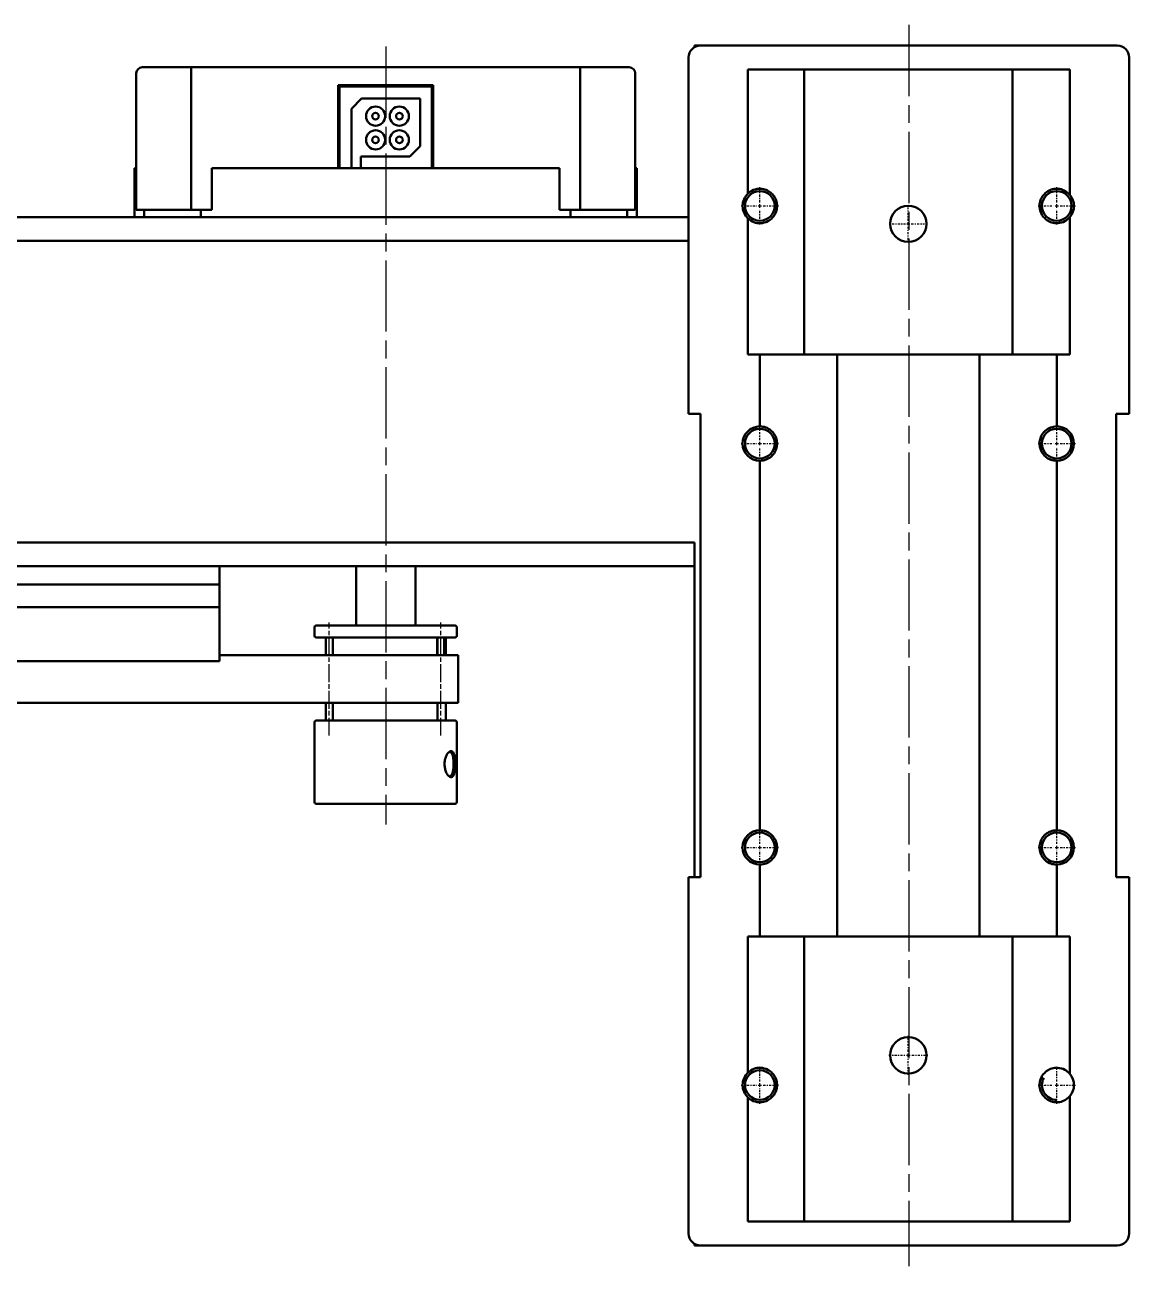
# Model space of a CAD drawing. Header units: millimetres. Extents: x -1615 to 4166, y 5 to 3174.
# Drawn here: x 2986.9 to 3079.9, y 1770.5 to 1875 of the extents above; entities that cross this region are included whole.
import ezdxf

# ---------------------------------------------------------------- set-up
doc = ezdxf.new("R2010")
doc.units = ezdxf.units.MM
doc.header["$LTSCALE"] = 0.25
for name, pattern in [('ACAD_ISO08W100', [36, 24, -3, 6, -3]), ('AM_ISO08W050', [18, 12, -1.5, 3, -1.5]), ('CENTER2', [1.125, 0.75, -0.125, 0.125, -0.125])]:
    doc.linetypes.add(name, pattern=pattern)
for name, color, linetype, lineweight in [('AM_7', 4, 'AM_ISO08W050', 25), ('duong tam', 2, 'ACAD_ISO08W100', 25), ('Net dam', 7, 'Continuous', 50)]:
    doc.layers.add(name, color=color, linetype=linetype, lineweight=lineweight)

# ---------------------------------------------------------------- blocks, each defined once
blk = doc.blocks.new('*U1240')
at = {"layer": 'AM_7', "color": 0, "linetype": 'CENTER2', "transparency": 16777216}
for p, q in [((0, 0.29), (0, 1.57)), ((-1.57, 0), (-0.29, 0)), ((0.29, 0), (1.57, 0)), ((0, -1.57), (0, -0.29))]:
    blk.add_line(p, q, dxfattribs=at)
at = {"layer": 'AM_7', "color": 0, "linetype": 'Continuous', "transparency": 16777216}
for p, q in [((-0.145, 0), (0.145, 0)), ((0, -0.145), (0, 0.145))]:
    blk.add_line(p, q, dxfattribs=at)
blk = doc.blocks.new('*U1241')
at = {"layer": 'AM_7', "color": 0, "linetype": 'CENTER2', "transparency": 16777216}
for p, q in [((0, 0.25), (0, 1.37)), ((-1.37, 0), (-0.25, 0)), ((0.25, 0), (1.37, 0)), ((0, -1.37), (0, -0.25))]:
    blk.add_line(p, q, dxfattribs=at)
at = {"layer": 'AM_7', "color": 0, "linetype": 'Continuous', "transparency": 16777216}
for p, q in [((-0.125, 0), (0.125, 0)), ((0, -0.125), (0, 0.125))]:
    blk.add_line(p, q, dxfattribs=at)
blk = doc.blocks.new('*U1242')
at = {"layer": 'AM_7', "color": 0, "linetype": 'CENTER2', "transparency": 16777216}
for p, q in [((0, 0.29), (0, 1.57)), ((-1.57, 0), (-0.29, 0)), ((0.29, 0), (1.57, 0)), ((0, -1.57), (0, -0.29))]:
    blk.add_line(p, q, dxfattribs=at)
at = {"layer": 'AM_7', "color": 0, "linetype": 'Continuous', "transparency": 16777216}
for p, q in [((-0.145, 0), (0.145, 0)), ((0, -0.145), (0, 0.145))]:
    blk.add_line(p, q, dxfattribs=at)
blk = doc.blocks.new('*U1243')
at = {"layer": 'AM_7', "color": 0, "linetype": 'CENTER2', "transparency": 16777216}
for p, q in [((0, 0.29), (0, 1.57)), ((-1.57, 0), (-0.29, 0)), ((0.29, 0), (1.57, 0)), ((0, -1.57), (0, -0.29))]:
    blk.add_line(p, q, dxfattribs=at)
at = {"layer": 'AM_7', "color": 0, "linetype": 'Continuous', "transparency": 16777216}
for p, q in [((-0.145, 0), (0.145, 0)), ((0, -0.145), (0, 0.145))]:
    blk.add_line(p, q, dxfattribs=at)
blk = doc.blocks.new('*U1244')
at = {"layer": 'AM_7', "color": 0, "linetype": 'CENTER2', "transparency": 16777216}
for p, q in [((0, 0.29), (0, 1.57)), ((-1.57, 0), (-0.29, 0)), ((0.29, 0), (1.57, 0)), ((0, -1.57), (0, -0.29))]:
    blk.add_line(p, q, dxfattribs=at)
at = {"layer": 'AM_7', "color": 0, "linetype": 'Continuous', "transparency": 16777216}
for p, q in [((-0.145, 0), (0.145, 0)), ((0, -0.145), (0, 0.145))]:
    blk.add_line(p, q, dxfattribs=at)
blk = doc.blocks.new('*U1245')
at = {"layer": 'AM_7', "color": 0, "linetype": 'CENTER2', "transparency": 16777216}
for p, q in [((0, 0.29), (0, 1.57)), ((-1.57, 0), (-0.29, 0)), ((0.29, 0), (1.57, 0)), ((0, -1.57), (0, -0.29))]:
    blk.add_line(p, q, dxfattribs=at)
at = {"layer": 'AM_7', "color": 0, "linetype": 'Continuous', "transparency": 16777216}
for p, q in [((-0.145, 0), (0.145, 0)), ((0, -0.145), (0, 0.145))]:
    blk.add_line(p, q, dxfattribs=at)
blk = doc.blocks.new('*U1246')
at = {"layer": 'AM_7', "color": 0, "linetype": 'CENTER2', "transparency": 16777216}
for p, q in [((0, 0.29), (0, 1.57)), ((-1.57, 0), (-0.29, 0)), ((0.29, 0), (1.57, 0)), ((0, -1.57), (0, -0.29))]:
    blk.add_line(p, q, dxfattribs=at)
at = {"layer": 'AM_7', "color": 0, "linetype": 'Continuous', "transparency": 16777216}
for p, q in [((-0.145, 0), (0.145, 0)), ((0, -0.145), (0, 0.145))]:
    blk.add_line(p, q, dxfattribs=at)
blk = doc.blocks.new('*U1247')
at = {"layer": 'AM_7', "color": 0, "linetype": 'CENTER2', "transparency": 16777216}
for p, q in [((0, 0.29), (0, 1.57)), ((-1.57, 0), (-0.29, 0)), ((0.29, 0), (1.57, 0)), ((0, -1.57), (0, -0.29))]:
    blk.add_line(p, q, dxfattribs=at)
at = {"layer": 'AM_7', "color": 0, "linetype": 'Continuous', "transparency": 16777216}
for p, q in [((-0.145, 0), (0.145, 0)), ((0, -0.145), (0, 0.145))]:
    blk.add_line(p, q, dxfattribs=at)
blk = doc.blocks.new('*U1248')
at = {"layer": 'AM_7', "color": 0, "linetype": 'CENTER2', "transparency": 16777216}
for p, q in [((0, 0.305), (0, 1.645)), ((-1.645, 0), (-0.305, 0)), ((0.305, 0), (1.645, 0)), ((0, -1.645), (0, -0.305))]:
    blk.add_line(p, q, dxfattribs=at)
at = {"layer": 'AM_7', "color": 0, "linetype": 'Continuous', "transparency": 16777216}
for p, q in [((-0.1525, 0), (0.1525, 0)), ((0, -0.1525), (0, 0.1525))]:
    blk.add_line(p, q, dxfattribs=at)
blk = doc.blocks.new('*U1249')
at = {"layer": 'AM_7', "color": 0, "linetype": 'CENTER2', "transparency": 16777216}
for p, q in [((0, 0.29), (0, 1.57)), ((-1.57, 0), (-0.29, 0)), ((0.29, 0), (1.57, 0)), ((0, -1.57), (0, -0.29))]:
    blk.add_line(p, q, dxfattribs=at)
at = {"layer": 'AM_7', "color": 0, "linetype": 'Continuous', "transparency": 16777216}
for p, q in [((-0.145, 0), (0.145, 0)), ((0, -0.145), (0, 0.145))]:
    blk.add_line(p, q, dxfattribs=at)

msp = doc.modelspace()

# ---------------------------------------------------------------- linework, layer by layer
at = {"layer": 'duong tam'}
for p, q in [((3061.319, 1875.031), (3061.319, 1770.531)), ((3017.271, 1873.205), (3017.271, 1807.705)), ((3012.826, 1816.455), (3012.219, 1816.455))]:
    msp.add_line(p, q, dxfattribs=at)
at = {"layer": 'duong tam', "ltscale": 0.25}
for p, q in [((3012.522, 1815.205), (3012.522, 1824.705)), ((3021.899, 1815.205), (3021.899, 1824.705))]:
    msp.add_line(p, q, dxfattribs=at)
at = {"layer": 'Net dam'}
for p, q in [((3043.271, 1873.281), (3043.271, 1873.147)), ((3043.771, 1873.281), (3043.271, 1873.281)), ((3043.771, 1873.281), (3044.771, 1873.281)), ((3044.771, 1873.281), (3077.867, 1873.281)), ((3077.867, 1873.281), (3078.867, 1873.281)), ((3042.771, 1842.281), (3042.771, 1872.281)), ((3079.867, 1872.281), (3079.867, 1842.281)), ((2996.271, 1859.455), (2996.271, 1870.955)), ((2996.771, 1871.455), (2997.21, 1871.455)), ((2997.21, 1871.455), (2999.839, 1871.455)), ((2999.839, 1871.455), (3000.899, 1871.455)), ((3000.899, 1871.455), (3033.643, 1871.455)), ((3000.899, 1871.455), (3000.899, 1870.955)), ((3000.899, 1870.955), (3000.899, 1859.455)), ((3033.643, 1871.455), (3034.703, 1871.455)), ((3033.643, 1871.455), (3033.643, 1870.955)), ((3033.643, 1859.455), (3033.643, 1870.955)), ((3034.703, 1871.455), (3037.332, 1871.455)), ((3037.332, 1871.455), (3037.771, 1871.455)), ((3038.271, 1870.955), (3038.271, 1859.455)), ((3047.771, 1871.281), (3052.736, 1871.281)), ((3052.502, 1871.281), (3052.502, 1847.281)), ((3052.736, 1871.281), (3069.806, 1871.281)), ((3069.806, 1871.281), (3074.867, 1871.281)), ((3070.04, 1847.281), (3070.04, 1871.281)), ((3013.271, 1869.955), (3013.271, 1862.955)), ((3021.271, 1869.955), (3013.271, 1869.955)), ((3013.376, 1869.826), (3013.376, 1862.955)), ((3021.16, 1869.826), (3013.376, 1869.826)), ((3021.16, 1869.826), (3021.16, 1862.955)), ((3021.271, 1862.955), (3021.271, 1869.955)), ((3047.771, 1870.281), (3047.771, 1860.831)), ((3074.867, 1870.281), (3074.867, 1860.73)), ((3014.376, 1867.958), (3015.244, 1868.826)), ((3015.244, 1868.826), (3020.16, 1868.826)), ((3020.16, 1868.826), (3020.16, 1864.822)), ((3014.376, 1867.958), (3014.376, 1862.955)), ((3020.16, 1864.822), (3019.292, 1863.955)), ((3015.176, 1863.955), (3015.176, 1862.955)), ((3015.176, 1863.955), (3019.292, 1863.955)), ((2996.121, 1858.852), (2996.121, 1862.955)), ((2996.121, 1862.955), (2996.271, 1862.955)), ((3003.054, 1862.955), (3002.63, 1862.955)), ((3002.63, 1859.455), (3002.63, 1862.955)), ((3003.054, 1862.955), (3004.139, 1862.955)), ((3013.376, 1862.955), (3004.139, 1862.955)), ((3014.376, 1862.955), (3013.376, 1862.955)), ((3015.176, 1862.955), (3014.376, 1862.955)), ((3021.16, 1862.955), (3015.176, 1862.955)), ((3030.403, 1862.955), (3021.16, 1862.955)), ((3030.403, 1862.955), (3031.488, 1862.955)), ((3031.912, 1862.955), (3031.488, 1862.955)), ((3031.912, 1859.455), (3031.912, 1862.955)), ((3038.271, 1862.955), (3038.421, 1862.955)), ((3038.421, 1862.955), (3038.421, 1858.852)), ((2996.857, 1859.455), (2996.271, 1859.455)), ((2999.485, 1859.455), (2996.857, 1859.455)), ((2996.945, 1859.455), (2996.945, 1858.852)), ((3000.899, 1859.455), (2999.485, 1859.455)), ((3002.63, 1859.455), (3000.899, 1859.455)), ((3001.708, 1858.852), (3001.708, 1859.455)), ((3033.643, 1859.455), (3031.912, 1859.455)), ((3032.834, 1859.455), (3032.834, 1858.852)), ((3035.057, 1859.455), (3033.643, 1859.455)), ((3037.685, 1859.455), (3035.057, 1859.455)), ((3037.597, 1858.852), (3037.597, 1859.455)), ((3038.271, 1859.455), (3037.685, 1859.455)), ((2643.867, 1858.852), (3042.771, 1858.852)), ((3047.771, 1858.731), (3047.771, 1847.281)), ((3074.867, 1858.831), (3074.867, 1847.281)), ((2643.867, 1856.852), (3042.771, 1856.852)), ((3052.502, 1847.281), (3047.771, 1847.281)), ((3048.771, 1847.281), (3048.771, 1841.231)), ((3052.502, 1847.281), (3070.04, 1847.281)), ((3055.276, 1847.281), (3055.276, 1798.281)), ((3067.266, 1847.281), (3067.266, 1798.281)), ((3074.867, 1847.281), (3070.04, 1847.281)), ((3073.771, 1847.281), (3073.771, 1841.231)), ((3043.771, 1842.281), (3042.771, 1842.281)), ((3043.771, 1803.281), (3043.771, 1842.281)), ((3079.867, 1842.281), (3078.771, 1842.281)), ((3078.771, 1842.281), (3078.771, 1803.281)), ((3048.771, 1838.331), (3048.771, 1807.231)), ((3073.771, 1838.331), (3073.771, 1807.231)), ((2689.521, 1831.455), (3043.271, 1831.455)), ((3043.271, 1831.455), (3043.271, 1803.281)), ((2852.14, 1829.455), (3043.271, 1829.455)), ((3003.271, 1829.455), (3003.271, 1829.155)), ((3003.271, 1829.155), (3003.271, 1827.906)), ((3014.771, 1829.455), (3014.771, 1824.455)), ((3019.771, 1824.455), (3019.771, 1829.455)), ((2852.14, 1827.906), (3003.271, 1827.906)), ((3003.271, 1827.253), (3003.271, 1827.906)), ((3003.271, 1826.657), (3003.271, 1827.253)), ((2852.14, 1826.004), (3003.271, 1826.004)), ((3003.271, 1826.004), (3003.271, 1826.657)), ((3003.271, 1826.004), (3003.271, 1821.755)), ((3011.271, 1824.305), (3011.271, 1823.605)), ((3011.421, 1824.455), (3014.928, 1824.455)), ((3014.928, 1824.455), (3023.121, 1824.455)), ((3023.271, 1823.605), (3023.271, 1824.305)), ((3014.928, 1823.455), (3011.421, 1823.455)), ((3012.217, 1823.455), (3012.217, 1821.955)), ((3012.219, 1823.455), (3012.219, 1821.955)), ((3012.826, 1823.455), (3012.826, 1821.955)), ((3023.121, 1823.455), (3014.928, 1823.455)), ((3021.595, 1823.455), (3021.595, 1821.955)), ((3021.618, 1821.955), (3021.618, 1823.455)), ((3022.181, 1823.455), (3022.181, 1821.955)), ((3022.325, 1821.955), (3022.325, 1823.455)), ((3003.271, 1821.455), (2864.998, 1821.455)), ((3003.271, 1821.955), (3017.271, 1821.955)), ((3003.271, 1821.755), (3003.271, 1821.455)), ((3017.271, 1821.955), (3023.363, 1821.955)), ((3023.363, 1817.955), (3023.363, 1821.955)), ((2864.998, 1817.955), (3017.271, 1817.955)), ((3012.217, 1817.955), (3012.217, 1816.455)), ((3012.219, 1817.955), (3012.219, 1816.455)), ((3012.826, 1817.955), (3012.826, 1816.455)), ((3017.271, 1817.955), (3023.363, 1817.955)), ((3021.618, 1816.455), (3021.618, 1817.955)), ((3022.325, 1816.455), (3022.325, 1817.955)), ((3011.271, 1816.305), (3011.271, 1809.605)), ((3011.421, 1816.455), (3023.121, 1816.455)), ((3023.271, 1809.605), (3023.271, 1816.305)), ((3023.121, 1809.455), (3011.421, 1809.455)), ((3048.771, 1804.331), (3048.771, 1798.281)), ((3073.771, 1804.331), (3073.771, 1798.281)), ((3042.771, 1773.281), (3042.771, 1803.281)), ((3042.771, 1803.281), (3043.771, 1803.281)), ((3078.771, 1803.281), (3079.867, 1803.281)), ((3079.867, 1803.281), (3079.867, 1773.281)), ((3047.771, 1786.831), (3047.771, 1798.281)), ((3052.502, 1798.281), (3047.771, 1798.281)), ((3052.502, 1798.281), (3052.502, 1774.281)), ((3070.04, 1798.281), (3052.502, 1798.281)), ((3070.04, 1774.281), (3070.04, 1798.281)), ((3074.867, 1798.281), (3070.04, 1798.281)), ((3074.867, 1786.73), (3074.867, 1798.281)), ((3047.771, 1775.281), (3047.771, 1784.731)), ((3074.867, 1775.281), (3074.867, 1784.831)), ((3052.736, 1774.281), (3047.771, 1774.281)), ((3069.806, 1774.281), (3052.736, 1774.281)), ((3074.867, 1774.281), (3069.806, 1774.281)), ((3043.271, 1772.415), (3043.271, 1772.281)), ((3043.271, 1772.281), (3043.771, 1772.281)), ((3044.771, 1772.281), (3043.771, 1772.281)), ((3077.867, 1772.281), (3044.771, 1772.281)), ((3078.867, 1772.281), (3077.867, 1772.281))]:
    msp.add_line(p, q, dxfattribs=at)
for centre, radius in [((3016.418, 1867.345), 0.807), ((3016.418, 1867.345), 0.279), ((3018.418, 1867.345), 0.807), ((3018.418, 1867.345), 0.279), ((3016.418, 1865.345), 0.807), ((3016.418, 1865.345), 0.279), ((3018.418, 1865.345), 0.807), ((3018.418, 1865.345), 0.279), ((3048.771, 1859.781), 1.25), ((3073.771, 1859.781), 1.25), ((3061.271, 1858.281), 1.525), ((3048.771, 1839.781), 1.25), ((3073.771, 1839.781), 1.25), ((3048.771, 1805.781), 1.25), ((3073.771, 1805.781), 1.25), ((3061.271, 1788.281), 1.525), ((3048.771, 1785.781), 1.25)]:
    msp.add_circle(centre, radius, dxfattribs=at)
for centre, radius, start, end in [((3043.771, 1872.281), 1, 90, 180), ((3078.867, 1872.281), 1, 0, 90), ((2996.771, 1870.955), 0.5, 90, 180), ((3037.771, 1870.955), 0.5, 0, 90), ((3048.771, 1859.781), 1.45, 133.60282, 226.39718), ((3073.771, 1859.781), 1.45, 319.09831, 40.90169), ((3048.771, 1839.781), 1.45, 90, 270), ((3073.771, 1839.781), 1.45, 270, 90), ((3011.421, 1824.305), 0.15, 90, 180), ((3011.421, 1823.605), 0.15, 180, 270), ((3023.121, 1824.305), 0.15, 0, 90), ((3023.121, 1823.605), 0.15, 270, 0), ((3011.421, 1816.305), 0.15, 90, 180), ((3023.121, 1816.305), 0.15, 0, 90), ((3011.421, 1809.605), 0.15, 180, 270), ((3023.121, 1809.605), 0.15, 270, 0), ((3048.771, 1805.781), 1.45, 90, 270), ((3073.771, 1805.781), 1.45, 270, 90), ((3048.771, 1785.781), 1.45, 133.60282, 226.39718), ((3073.771, 1785.781), 1.25, 151.04516, 270), ((3073.771, 1785.781), 1.45, 319.09831, 40.90169), ((3043.771, 1773.281), 1, 180, 270), ((3078.867, 1773.281), 1, 270, 0)]:
    msp.add_arc(centre, radius, start, end, dxfattribs=at)
for points, knots in [([(3047.771, 1870.281), (3047.771, 1870.372), (3047.771, 1870.554), (3047.771, 1870.82), (3047.771, 1871.072), (3047.771, 1871.249), (3047.771, 1871.27), (3047.771, 1871.281)], [0, 0, 0, 0, 0.14459067, 0.2886106, 0.48439118, 0.74956605, 1, 1, 1, 1]), ([(3074.867, 1871.281), (3074.867, 1871.262), (3074.867, 1871.23), (3074.867, 1871.001), (3074.867, 1870.748), (3074.867, 1870.501), (3074.867, 1870.345), (3074.867, 1870.281)], [0, 0, 0, 0, 0.343009, 0.5751075, 0.7532764, 0.898032, 1, 1, 1, 1]), ([(3047.771, 1858.731), (3047.932, 1858.612), (3048.253, 1858.375), (3048.846, 1858.294), (3049.403, 1858.432), (3049.838, 1858.761), (3050.109, 1859.16), (3050.235, 1859.608), (3050.216, 1860.054), (3050.079, 1860.449), (3049.839, 1860.791), (3049.494, 1861.065), (3049.042, 1861.235), (3048.504, 1861.242), (3048.062, 1861.079), (3047.834, 1860.885), (3047.771, 1860.831)], [0, 0, 0, 0, 0.0934131, 0.1853198, 0.2874823, 0.3592861, 0.4197793, 0.4805524, 0.5344588, 0.5861273, 0.6407139, 0.7024538, 0.7752483, 0.862008, 0.9614509, 1, 1, 1, 1]), ([(3074.867, 1860.73), (3074.714, 1860.867), (3074.418, 1861.131), (3073.847, 1861.264), (3073.29, 1861.191), (3072.817, 1860.91), (3072.496, 1860.526), (3072.325, 1860.077), (3072.309, 1859.617), (3072.419, 1859.208), (3072.632, 1858.852), (3072.95, 1858.559), (3073.376, 1858.357), (3073.895, 1858.304), (3074.433, 1858.436), (3074.729, 1858.705), (3074.867, 1858.831)], [0, 0, 0, 0, 0.0899017, 0.1732328, 0.2709362, 0.3446381, 0.4057016, 0.467096, 0.5204344, 0.5700722, 0.6213678, 0.6785405, 0.7454139, 0.8251872, 0.9181421, 1, 1, 1, 1]), ([(3048.771, 1838.331), (3048.949, 1838.349), (3049.284, 1838.383), (3049.725, 1838.654), (3050.028, 1839.015), (3050.197, 1839.423), (3050.239, 1839.843), (3050.164, 1840.242), (3049.991, 1840.595), (3049.697, 1840.929), (3049.271, 1841.182), (3048.94, 1841.214), (3048.771, 1841.231)], [0, 0, 0, 0, 0.1377539, 0.2581389, 0.3533125, 0.4332275, 0.5134399, 0.5866976, 0.6610238, 0.7444129, 0.8691983, 1, 1, 1, 1]), ([(3073.771, 1841.231), (3073.593, 1841.213), (3073.258, 1841.179), (3072.817, 1840.908), (3072.514, 1840.547), (3072.345, 1840.139), (3072.303, 1839.719), (3072.378, 1839.319), (3072.551, 1838.966), (3072.845, 1838.632), (3073.271, 1838.379), (3073.602, 1838.347), (3073.771, 1838.331)], [0, 0, 0, 0, 0.1377537, 0.2581405, 0.3533126, 0.4332276, 0.5134398, 0.5866968, 0.6610241, 0.7444132, 0.8691984, 1, 1, 1, 1]), ([(3022.769, 1813.894), (3022.782, 1813.893), (3022.845, 1813.888), (3022.943, 1813.814), (3023.037, 1813.608), (3023.096, 1813.308), (3023.123, 1812.949), (3023.12, 1812.574), (3023.089, 1812.226), (3023.025, 1811.94), (3022.932, 1811.764), (3022.812, 1811.682), (3022.67, 1811.699), (3022.507, 1811.837), (3022.358, 1812.082), (3022.252, 1812.408), (3022.212, 1812.779), (3022.246, 1813.148), (3022.345, 1813.477), (3022.491, 1813.73), (3022.642, 1813.872), (3022.731, 1813.887), (3022.769, 1813.894)], [0, 0, 0, 0, 0.01500069, 0.06811259, 0.1212691, 0.1749406, 0.22849182, 0.28117719, 0.33351454, 0.38667809, 0.44085519, 0.48130315, 0.53460261, 0.5877673, 0.64111846, 0.69486384, 0.74812848, 0.80055299, 0.8530827, 0.90668458, 0.96099554, 1, 1, 1, 1]), ([(3022.675, 1811.806), (3022.691, 1811.803), (3022.742, 1811.792), (3022.822, 1811.862), (3022.903, 1812.017), (3022.957, 1812.279), (3022.983, 1812.594), (3022.985, 1812.934), (3022.963, 1813.261), (3022.914, 1813.533), (3022.832, 1813.721), (3022.745, 1813.789), (3022.689, 1813.793), (3022.677, 1813.794)], [0, 0, 0, 0, 0.03706721, 0.11734674, 0.2252959, 0.33181848, 0.43714641, 0.54336552, 0.65119222, 0.75881824, 0.86482551, 0.97025728, 1, 1, 1, 1]), ([(3048.771, 1804.331), (3048.949, 1804.349), (3049.284, 1804.383), (3049.725, 1804.654), (3050.028, 1805.015), (3050.197, 1805.423), (3050.239, 1805.843), (3050.164, 1806.242), (3049.991, 1806.595), (3049.697, 1806.929), (3049.271, 1807.182), (3048.94, 1807.214), (3048.771, 1807.231)], [0, 0, 0, 0, 0.1377539, 0.2581388, 0.3533125, 0.4332277, 0.5134399, 0.5866974, 0.6610238, 0.744413, 0.8691983, 1, 1, 1, 1]), ([(3073.771, 1807.231), (3073.593, 1807.213), (3073.258, 1807.179), (3072.817, 1806.908), (3072.514, 1806.547), (3072.345, 1806.139), (3072.303, 1805.719), (3072.378, 1805.319), (3072.551, 1804.966), (3072.845, 1804.632), (3073.271, 1804.379), (3073.602, 1804.347), (3073.771, 1804.331)], [0, 0, 0, 0, 0.1377537, 0.2581406, 0.3533126, 0.4332277, 0.5134398, 0.5866968, 0.6610242, 0.7444131, 0.8691984, 1, 1, 1, 1]), ([(3047.771, 1786.831), (3047.932, 1786.95), (3048.253, 1787.187), (3048.846, 1787.267), (3049.403, 1787.13), (3049.838, 1786.801), (3050.109, 1786.401), (3050.235, 1785.954), (3050.216, 1785.508), (3050.079, 1785.112), (3049.839, 1784.771), (3049.494, 1784.497), (3049.042, 1784.326), (3048.504, 1784.319), (3048.062, 1784.483), (3047.834, 1784.677), (3047.771, 1784.731)], [0, 0, 0, 0, 0.0934131, 0.1853199, 0.2874824, 0.3592862, 0.4197791, 0.4805527, 0.5344588, 0.5861271, 0.640714, 0.7024538, 0.7752484, 0.8620081, 0.961451, 1, 1, 1, 1]), ([(3074.867, 1784.831), (3074.714, 1784.695), (3074.418, 1784.431), (3073.847, 1784.298), (3073.29, 1784.371), (3072.817, 1784.652), (3072.496, 1785.036), (3072.325, 1785.485), (3072.309, 1785.945), (3072.419, 1786.354), (3072.632, 1786.71), (3072.95, 1787.003), (3073.376, 1787.205), (3073.895, 1787.258), (3074.433, 1787.126), (3074.729, 1786.856), (3074.867, 1786.73)], [0, 0, 0, 0, 0.0899017, 0.1732328, 0.2709363, 0.3446381, 0.4057016, 0.4670963, 0.5204344, 0.5700722, 0.6213676, 0.6785404, 0.7454139, 0.8251872, 0.9181422, 1, 1, 1, 1]), ([(3047.771, 1774.281), (3047.771, 1774.3), (3047.771, 1774.331), (3047.771, 1774.559), (3047.771, 1774.812), (3047.771, 1775.06), (3047.771, 1775.216), (3047.771, 1775.281)], [0, 0, 0, 0, 0.3396231, 0.5724963, 0.7515464, 0.8975235, 1, 1, 1, 1]), ([(3074.867, 1775.281), (3074.867, 1775.19), (3074.867, 1775.009), (3074.867, 1774.743), (3074.867, 1774.491), (3074.867, 1774.313), (3074.867, 1774.292), (3074.867, 1774.281)], [0, 0, 0, 0, 0.143452, 0.2863283, 0.4813654, 0.7470486, 1, 1, 1, 1])]:
    msp.add_open_spline(points, degree=3, knots=knots, dxfattribs=at)

# ---------------------------------------------------------------- block references
at = {"layer": 'AM_7', "linetype": 'CENTER2'}
for name, p in [('*U1242', (3048.771, 1859.781)), ('*U1240', (3073.771, 1859.781)), ('*U1241', (3061.271, 1858.281)), ('*U1243', (3048.771, 1839.781)), ('*U1244', (3073.771, 1839.781)), ('*U1246', (3048.771, 1805.781)), ('*U1245', (3073.771, 1805.781)), ('*U1248', (3061.271, 1788.281)), ('*U1247', (3048.771, 1785.781)), ('*U1249', (3073.771, 1785.781))]:
    msp.add_blockref(name, p, dxfattribs=at)

doc.saveas('drawing.dxf')
